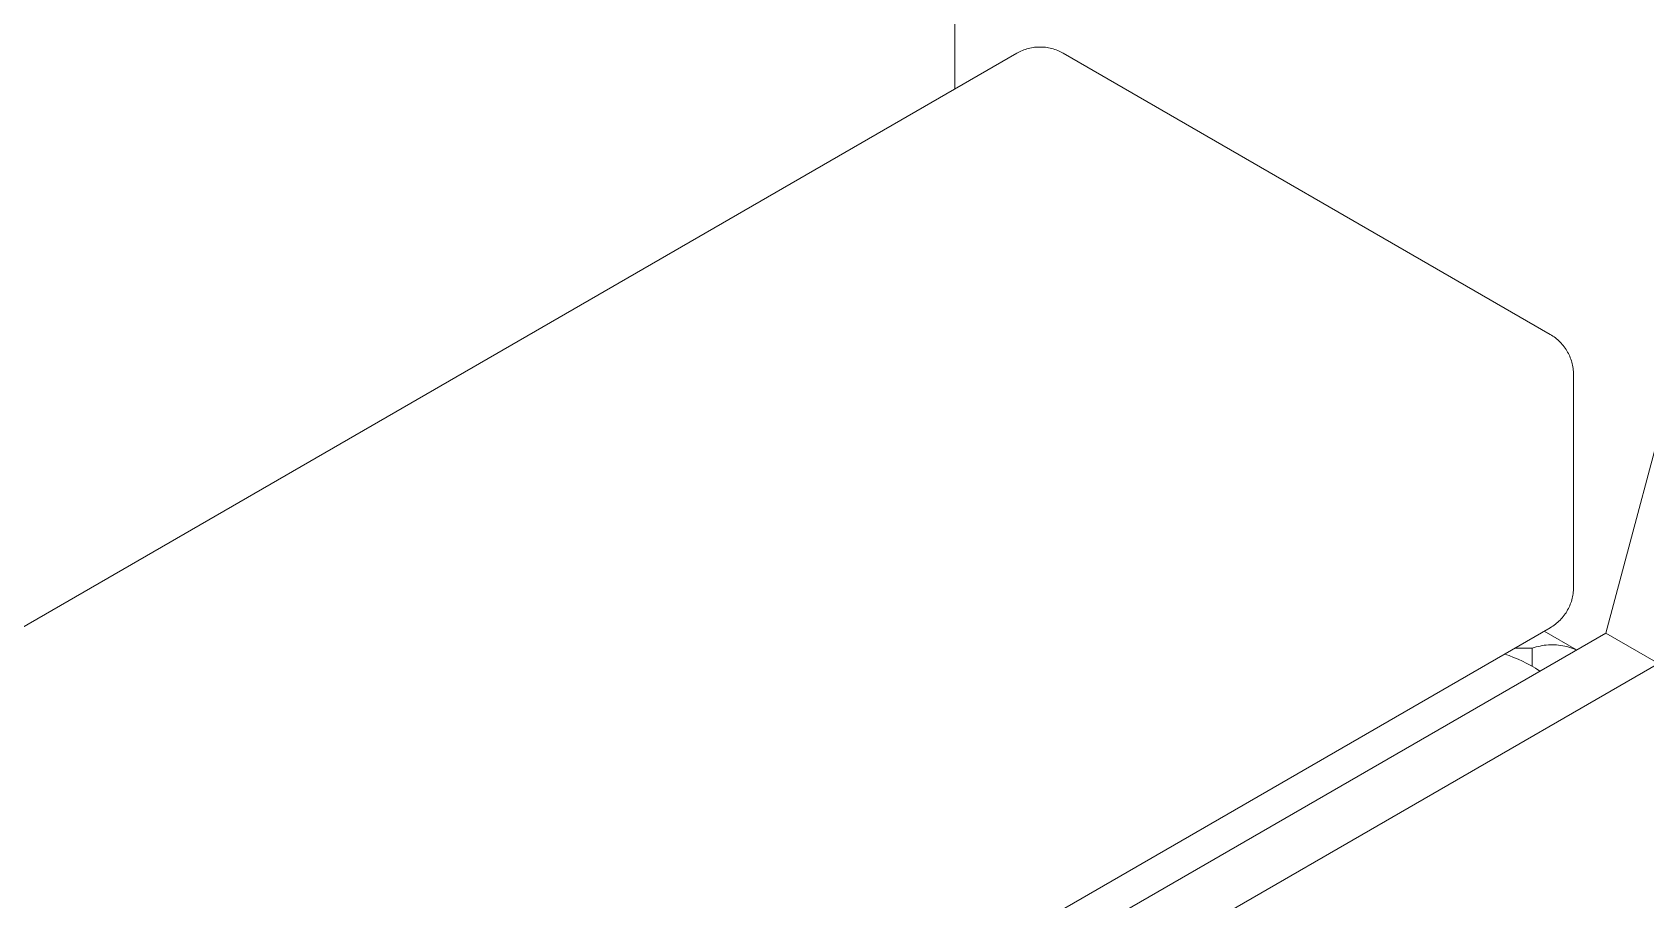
# Model space of a CAD drawing. Header units: inches. Extents: x -6 to 165, y -5 to 126.
# Drawn here: x 157.112 to 161.53, y 46.522 to 48.896 of the extents above; entities that cross this region are included whole.
import ezdxf

# ---------------------------------------------------------------- set-up
doc = ezdxf.new("R2010")
doc.units = ezdxf.units.IN
doc.layers.add('ZANO_R', color=7, linetype='Continuous', lineweight=0)

msp = doc.modelspace()

# ---------------------------------------------------------------- linework, layer by layer
at = {"layer": 'ZANO_R'}
for p, q in [((164.00047, 56.92391), (161.42113, 47.25175)), ((159.63889, 48.93674), (159.63889, 48.74133)), ((151.88136, 44.26252), (159.80812, 48.83903)), ((159.80812, 48.83903), (159.81188, 48.84112)), ((159.81188, 48.84112), (159.81571, 48.84308)), ((159.81571, 48.84308), (159.8196, 48.84491)), ((159.8196, 48.84491), (159.82356, 48.84661)), ((159.82356, 48.84661), (159.82757, 48.84817)), ((159.82757, 48.84817), (159.83163, 48.8496)), ((159.83163, 48.8496), (159.83573, 48.85089)), ((159.83573, 48.85089), (159.83988, 48.85203)), ((159.83988, 48.85203), (159.84406, 48.85304)), ((159.84406, 48.85304), (159.84828, 48.85391)), ((159.84828, 48.85391), (159.85252, 48.85463)), ((159.85252, 48.85463), (159.85678, 48.85521)), ((159.85678, 48.85521), (159.86106, 48.85565)), ((159.86106, 48.85565), (159.86536, 48.85594)), ((159.86536, 48.85594), (159.86966, 48.85608)), ((159.86966, 48.85608), (159.87396, 48.85608)), ((159.87396, 48.85608), (159.87826, 48.85594)), ((159.87826, 48.85594), (159.88256, 48.85565)), ((159.88256, 48.85565), (159.88684, 48.85521)), ((159.88684, 48.85521), (159.8911, 48.85463)), ((159.8911, 48.85463), (159.89534, 48.85391)), ((159.89534, 48.85391), (159.89956, 48.85304)), ((159.89956, 48.85304), (159.90374, 48.85203)), ((159.90374, 48.85203), (159.90789, 48.85089)), ((159.90789, 48.85089), (159.91199, 48.8496)), ((159.91199, 48.8496), (159.91605, 48.84817)), ((159.91605, 48.84817), (159.92006, 48.84661)), ((159.92006, 48.84661), (159.92402, 48.84491)), ((159.92402, 48.84491), (159.92791, 48.84308)), ((159.92791, 48.84308), (159.93174, 48.84112)), ((159.93174, 48.84112), (159.9355, 48.83903)), ((159.9355, 48.83903), (161.26864, 48.06935)), ((161.26864, 48.06935), (161.27233, 48.06713)), ((161.27233, 48.06713), (161.27594, 48.0648)), ((161.27594, 48.0648), (161.27947, 48.06234)), ((161.27947, 48.06234), (161.28292, 48.05976)), ((161.28292, 48.05976), (161.28628, 48.05707)), ((161.28628, 48.05707), (161.28954, 48.05427)), ((161.28954, 48.05427), (161.29271, 48.05136)), ((161.29271, 48.05136), (161.29578, 48.04834)), ((161.29578, 48.04834), (161.29875, 48.04522)), ((161.29875, 48.04522), (161.3016, 48.042)), ((161.3016, 48.042), (161.30435, 48.03869)), ((161.30435, 48.03869), (161.30698, 48.03529)), ((161.30698, 48.03529), (161.3095, 48.0318)), ((161.3095, 48.0318), (161.3119, 48.02823)), ((161.3119, 48.02823), (161.31418, 48.02457)), ((161.31418, 48.02457), (161.31633, 48.02085)), ((161.31633, 48.02085), (161.31835, 48.01705)), ((161.31835, 48.01705), (161.32025, 48.01319)), ((161.32025, 48.01319), (161.32201, 48.00926)), ((161.32201, 48.00926), (161.32364, 48.00528)), ((161.32364, 48.00528), (161.32513, 48.00125)), ((161.32513, 48.00125), (161.32649, 47.99716)), ((161.32649, 47.99716), (161.32771, 47.99304)), ((161.32771, 47.99304), (161.32879, 47.98887)), ((161.32879, 47.98887), (161.32973, 47.98467)), ((161.32973, 47.98467), (161.33052, 47.98044)), ((161.33052, 47.98044), (161.33117, 47.97619)), ((161.33117, 47.97619), (161.33168, 47.97191)), ((161.33168, 47.97191), (161.33204, 47.96763)), ((161.33204, 47.96763), (161.33226, 47.96333)), ((161.33226, 47.96333), (161.33233, 47.95903)), ((161.33233, 47.95903), (161.33233, 47.37656)), ((161.33117, 47.3594), (161.33052, 47.35515)), ((161.33168, 47.36367), (161.33117, 47.3594)), ((161.33204, 47.36796), (161.33168, 47.36367)), ((161.33226, 47.37226), (161.33204, 47.36796)), ((161.33233, 47.37656), (161.33226, 47.37226)), ((161.31633, 47.31474), (161.31418, 47.31101)), ((161.31835, 47.31854), (161.31633, 47.31474)), ((161.32025, 47.3224), (161.31835, 47.31854)), ((161.32201, 47.32632), (161.32025, 47.3224)), ((161.32364, 47.33031), (161.32201, 47.32632)), ((161.32513, 47.33434), (161.32364, 47.33031)), ((161.32649, 47.33843), (161.32513, 47.33434)), ((161.32771, 47.34255), (161.32649, 47.33843)), ((161.32879, 47.34672), (161.32771, 47.34255)), ((161.32973, 47.35092), (161.32879, 47.34672)), ((161.33052, 47.35515), (161.32973, 47.35092)), ((161.27594, 47.27079), (161.27233, 47.26845)), ((161.27947, 47.27325), (161.27594, 47.27079)), ((161.28292, 47.27583), (161.27947, 47.27325)), ((161.28628, 47.27852), (161.28292, 47.27583)), ((161.28954, 47.28132), (161.28628, 47.27852)), ((161.29271, 47.28423), (161.28954, 47.28132)), ((161.29578, 47.28725), (161.29271, 47.28423)), ((161.29875, 47.29037), (161.29578, 47.28725)), ((161.3016, 47.29358), (161.29875, 47.29037)), ((161.30435, 47.2969), (161.3016, 47.29358)), ((161.30698, 47.3003), (161.30435, 47.2969)), ((161.3095, 47.30379), (161.30698, 47.3003)), ((161.3119, 47.30736), (161.3095, 47.30379)), ((161.31418, 47.31101), (161.3119, 47.30736)), ((161.26864, 47.26624), (153.34188, 42.68972)), ((153.49437, 42.67523), (161.42113, 47.25175)), ((161.25213, 47.25671), (161.34093, 47.20544)), ((161.27233, 47.26845), (161.26864, 47.26624)), ((161.42113, 47.25175), (161.56525, 47.16854)), ((161.15626, 47.18975), (161.14381, 47.19417)), ((161.16855, 47.18495), (161.15626, 47.18975)), ((161.1807, 47.17976), (161.16855, 47.18495)), ((161.17148, 47.21014), (161.21936, 47.21014)), ((161.21936, 47.21014), (161.22472, 47.21193)), ((161.21936, 47.1602), (161.21936, 47.21014)), ((161.22472, 47.21193), (161.23014, 47.21353)), ((161.23014, 47.21353), (161.23561, 47.21494)), ((161.23561, 47.21494), (161.24113, 47.21616)), ((161.24113, 47.21616), (161.24668, 47.21719)), ((161.24668, 47.21719), (161.25227, 47.21804)), ((161.25227, 47.21804), (161.25788, 47.21868)), ((161.25788, 47.21868), (161.26351, 47.21914)), ((161.26351, 47.21914), (161.26916, 47.2194)), ((161.26916, 47.2194), (161.27481, 47.21946)), ((161.27481, 47.21946), (161.28046, 47.21933)), ((161.28046, 47.21933), (161.2861, 47.21901)), ((161.2861, 47.21901), (161.29172, 47.21849)), ((161.29172, 47.21849), (161.29733, 47.21777)), ((161.29733, 47.21777), (161.30291, 47.21687)), ((161.30291, 47.21687), (161.30845, 47.21577)), ((161.30845, 47.21577), (161.31395, 47.21449)), ((161.31395, 47.21449), (161.3194, 47.21301)), ((161.3194, 47.21301), (161.3248, 47.21135)), ((161.3248, 47.21135), (161.33014, 47.2095)), ((161.33014, 47.2095), (161.33542, 47.20747)), ((161.33542, 47.20747), (161.34062, 47.20526)), ((161.56525, 47.16854), (153.63849, 42.59202)), ((161.19267, 47.17419), (161.1807, 47.17976)), ((161.20265, 47.16922), (161.19267, 47.17419)), ((161.21549, 47.16237), (161.20265, 47.16922)), ((161.22812, 47.15511), (161.21549, 47.16237)), ((161.24051, 47.14746), (161.22812, 47.15511))]:
    msp.add_line(p, q, dxfattribs=at)

doc.saveas('drawing.dxf')
